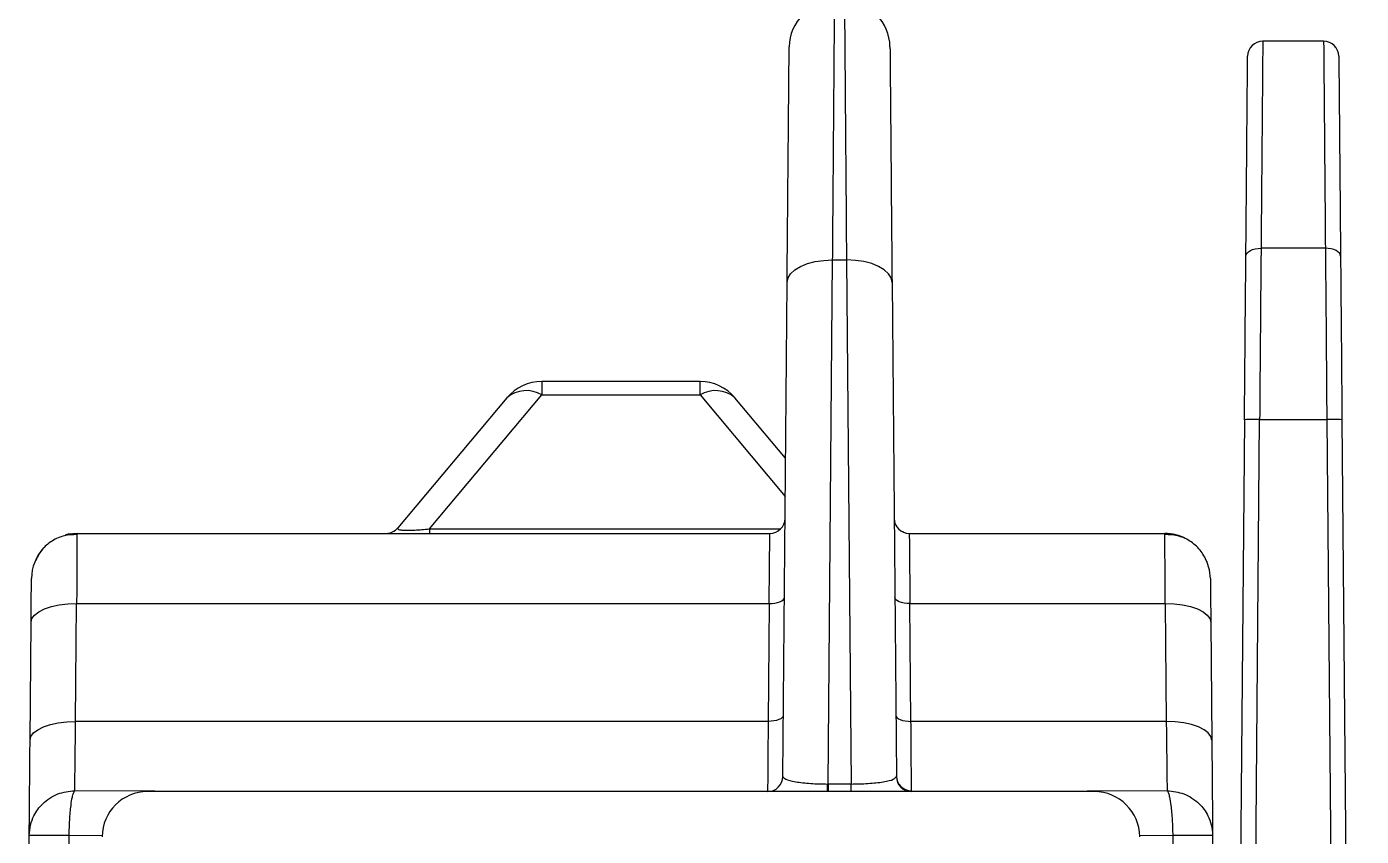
# Model space of a CAD drawing. Header units: inches. Extents: x 897.4 to 914.4, y -8.5 to 2.5.
# Drawn here: x 907.188 to 908.053, y -4.565 to -4.04 of the extents above; entities that cross this region are included whole.
import ezdxf

# ---------------------------------------------------------------- set-up
doc = ezdxf.new("R2010")
doc.units = ezdxf.units.IN
doc.header["$LTSCALE"] = 4
doc.header["$MEASUREMENT"] = 0
doc.layers.get('0').update_dxf_attribs({"linetype": 'CONTINUOUS'})

msp = doc.modelspace()

# ---------------------------------------------------------------- linework, layer by layer
for p, q in [((908.02882, -4.04934), (907.98939, -4.04934)), ((908.02995, -4.18351), (907.98826, -4.18351)), ((907.70756, -4.53064), (907.71052, -4.19107)), ((907.71052, -4.19107), (907.7195, -4.19107)), ((907.7195, -4.19107), (907.72246, -4.53064)), ((907.6782, -4.52581), (907.681, -4.20558)), ((907.74903, -4.20558), (907.75182, -4.52581)), ((907.522, -4.26981), (907.522, -4.27846)), ((907.62456, -4.26981), (907.522, -4.26981)), ((907.62456, -4.27846), (907.62456, -4.26981)), ((907.49938, -4.28036), (907.42859, -4.36472)), ((907.44909, -4.36536), (907.522, -4.27846)), ((907.522, -4.27846), (907.62456, -4.27846)), ((907.62456, -4.27846), (907.67979, -4.34428)), ((907.68, -4.31948), (907.64718, -4.28036)), ((907.97749, -4.29457), (907.97101, -5.03758)), ((907.98071, -5.05311), (907.98733, -4.29448)), ((907.98733, -4.29448), (908.03088, -4.29448)), ((908.03088, -4.29448), (908.04149, -5.51037)), ((908.04072, -4.29457), (908.05325, -5.73021)), ((907.22066, -4.36824), (907.22065, -4.36967)), ((907.22066, -4.36824), (907.66982, -4.36824)), ((907.44909, -4.36536), (907.44909, -4.36824)), ((907.44909, -4.36536), (907.67673, -4.36536)), ((907.7566, -4.36756), (907.75606, -4.36725)), ((907.7602, -4.36824), (907.9259, -4.36824)), ((907.21975, -4.4901), (907.22041, -4.4137)), ((907.22041, -4.4137), (907.66938, -4.4137)), ((907.66938, -4.4137), (907.66871, -4.4901)), ((907.76131, -4.4901), (907.76065, -4.4137)), ((907.76065, -4.4137), (907.92615, -4.4137)), ((907.92615, -4.4137), (907.92681, -4.4901)), ((907.19022, -4.50232), (907.19089, -4.42592)), ((907.95567, -4.42592), (907.95634, -4.50232)), ((907.66871, -4.4901), (907.21975, -4.4901)), ((907.92681, -4.4901), (907.76131, -4.4901)), ((907.70717, -4.53064), (907.70756, -4.53064)), ((907.70756, -4.53064), (907.70756, -4.53556)), ((907.72246, -4.53064), (907.70756, -4.53064)), ((907.72246, -4.53556), (907.72246, -4.53064)), ((907.32299, -4.53556), (907.21921, -4.53499)), ((907.88011, -4.53556), (907.26644, -4.53556)), ((907.92735, -4.53499), (907.82357, -4.53556)), ((907.18804, -4.7521), (907.18968, -4.56405)), ((907.2139, -4.7521), (907.21554, -4.56405)), ((907.23709, -4.56421), (907.21554, -4.56405)), ((907.93101, -4.56405), (907.90947, -4.56421)), ((907.93101, -4.56405), (907.93265, -4.7521)), ((907.95688, -4.56405), (907.95852, -4.7521))]:
    msp.add_line(p, q)
at = {"flags": 128}
for points in [[(907.97842, -4.18864), (907.97861, -4.18762), (907.97918, -4.18665), (907.98009, -4.18576), (907.98131, -4.18498), (907.9828, -4.18435), (907.9845, -4.18388), (907.98634, -4.18359), (907.98826, -4.18351)], [(908.0398, -4.18864), (908.0396, -4.18762), (908.03903, -4.18665), (908.03812, -4.18576), (908.0369, -4.18498), (908.03541, -4.18435), (908.03371, -4.18388), (908.03187, -4.18359), (908.02995, -4.18351)], [(907.681, -4.20558), (907.68159, -4.20271), (907.68328, -4.19997), (907.68602, -4.19744), (907.68969, -4.19524), (907.69416, -4.19344), (907.69925, -4.19212), (907.70478, -4.19132), (907.71052, -4.19107)], [(907.74903, -4.20558), (907.74844, -4.20271), (907.74674, -4.19997), (907.744, -4.19744), (907.74033, -4.19524), (907.73586, -4.19344), (907.73077, -4.19212), (907.72524, -4.19132), (907.7195, -4.19107)], [(907.22066, -4.36824), (907.21493, -4.3688), (907.21309, -4.36923)], [(907.95542, -4.39751), (907.95481, -4.39179), (907.95318, -4.38648)], [(907.66938, -4.4137), (907.67129, -4.41364), (907.67313, -4.41341), (907.67483, -4.41304), (907.67632, -4.41254), (907.67755, -4.41192), (907.67846, -4.41121), (907.67902, -4.41044), (907.67922, -4.40963)], [(907.76065, -4.4137), (907.75873, -4.41364), (907.75689, -4.41341), (907.75519, -4.41304), (907.7537, -4.41254), (907.75248, -4.41192), (907.75157, -4.41121), (907.751, -4.41044), (907.75081, -4.40963)], [(907.19089, -4.42592), (907.19147, -4.4235), (907.19316, -4.42118), (907.1959, -4.41905), (907.19957, -4.41719), (907.20404, -4.41568), (907.20914, -4.41457), (907.21467, -4.4139), (907.22041, -4.4137)], [(907.92615, -4.4137), (907.93189, -4.4139), (907.93742, -4.41457), (907.94252, -4.41568), (907.94699, -4.41719), (907.95066, -4.41905), (907.95339, -4.42118), (907.95509, -4.4235), (907.95567, -4.42592)], [(907.19022, -4.50232), (907.19081, -4.4999), (907.1925, -4.49758), (907.19523, -4.49545), (907.19891, -4.49359), (907.20338, -4.49208), (907.20847, -4.49096), (907.214, -4.4903), (907.21975, -4.4901)], [(907.67855, -4.48603), (907.67836, -4.48683), (907.67779, -4.48761), (907.67688, -4.48832), (907.67566, -4.48894), (907.67417, -4.48944), (907.67247, -4.48981), (907.67062, -4.49003), (907.66871, -4.4901)], [(907.75147, -4.48603), (907.75167, -4.48683), (907.75223, -4.48761), (907.75314, -4.48832), (907.75437, -4.48894), (907.75586, -4.48944), (907.75756, -4.48981), (907.7594, -4.49003), (907.76131, -4.4901)], [(907.95634, -4.50232), (907.95575, -4.4999), (907.95406, -4.49758), (907.95133, -4.49545), (907.94765, -4.49359), (907.94318, -4.49208), (907.93809, -4.49096), (907.93256, -4.4903), (907.92681, -4.4901)]]:
    msp.add_lwpolyline(points, dxfattribs=at)
for centre, radius, start, end in [((907.71186, -4.05328), 0.02953, 90, 179.5), ((907.71817, -4.05328), 0.02953, 0.5, 90), ((907.98939, -4.05918), 0.00984, 90, 179.5), ((908.02882, -4.05918), 0.00984, 0.5, 90), ((907.522, -4.29934), 0.02953, 90, 140), ((907.62456, -4.29934), 0.02953, 40, 90), ((907.51202, -4.29524), 0.01952, 59.25163, 130.3471), ((907.63454, -4.29524), 0.01952, 49.65194, 120.74921), ((907.98364, -4.43554), 0.14111, 88.50123, 92.49856), ((908.03457, -4.43554), 0.14111, 87.50144, 91.49877), ((907.66982, -4.3584), 0.00984, 270, 359.5), ((907.7602, -4.3584), 0.00984, 180.5, 270), ((907.42105, -4.3584), 0.00984, 270, 320), ((907.9259, -4.39777), 0.02953, 61.95492, 90), ((907.22066, -4.39777), 0.02953, 137.15166, 179.5), ((907.66836, -4.52572), 0.00984, 270, 359.5), ((907.64554, -4.53149), 0.06164, 356.21104, 0.78752), ((907.76162, -4.52519), 0.00981, 180.70594, 270.21279), ((907.76166, -4.52572), 0.00984, 180.5, 270), ((907.26644, -4.56509), 0.02953, 90, 179.5), ((907.88011, -4.56509), 0.02953, 0.5, 90), ((907.20261, -5.36443), 0.80049, 89.07433, 90.92567), ((907.94395, -5.36446), 0.80051, 89.07436, 90.92564)]:
    msp.add_arc(centre, radius, start, end)
for points, knots in [([(907.71052, -4.19107), (907.71063, -4.17762), (907.71084, -4.15103), (907.71111, -4.11658), (907.71134, -4.08725), (907.71153, -4.06354), (907.71167, -4.04537), (907.71178, -4.03279), (907.71184, -4.02514), (907.71185, -4.02421), (907.71186, -4.02375)], [0, 0, 0, 0, 0.136212, 0.269222, 0.399029, 0.525631, 0.64903, 0.769224, 0.886214, 1, 1, 1, 1]), ([(907.71817, -4.02375), (907.71817, -4.02421), (907.71818, -4.02514), (907.71825, -4.03279), (907.71835, -4.04537), (907.7185, -4.06354), (907.71868, -4.08725), (907.71891, -4.11658), (907.71918, -4.15103), (907.71939, -4.17762), (907.7195, -4.19107)], [0, 0, 0, 0, 0.113786, 0.230776, 0.35097, 0.474369, 0.600971, 0.730778, 0.863788, 1, 1, 1, 1]), ([(907.681, -4.20558), (907.68109, -4.19449), (907.68129, -4.17231), (907.68155, -4.14248), (907.68178, -4.11576), (907.68198, -4.09314), (907.68214, -4.07511), (907.68225, -4.06241), (907.68232, -4.05446), (907.68233, -4.0535), (907.68233, -4.05302)], [0, 0, 0, 0, 0.122809, 0.245651, 0.372795, 0.500004, 0.627146, 0.754354, 0.877161, 1, 1, 1, 1]), ([(907.74769, -4.05302), (907.7477, -4.0535), (907.74771, -4.05446), (907.74778, -4.06241), (907.74789, -4.07511), (907.74804, -4.09313), (907.74824, -4.11575), (907.74847, -4.14247), (907.74873, -4.17231), (907.74893, -4.19449), (907.74903, -4.20558)], [0, 0, 0, 0, 0.122806, 0.245646, 0.372787, 0.499996, 0.627139, 0.754349, 0.877158, 1, 1, 1, 1]), ([(907.98939, -4.04934), (907.98939, -4.04971), (907.98938, -4.05046), (907.98932, -4.05663), (907.98923, -4.06675), (907.98911, -4.08133), (907.98895, -4.10033), (907.98876, -4.12382), (907.98853, -4.15139), (907.98835, -4.17272), (907.98826, -4.18351)], [0, 0, 0, 0, 0.114605, 0.23218, 0.352726, 0.476241, 0.602727, 0.732182, 0.864606, 1, 1, 1, 1]), ([(908.02882, -4.04934), (908.02883, -4.04971), (908.02883, -4.05046), (908.02889, -4.05663), (908.02898, -4.06675), (908.0291, -4.08133), (908.02926, -4.10033), (908.02946, -4.12382), (908.02968, -4.15139), (908.02986, -4.17272), (908.02995, -4.18351)], [0, 0, 0, 0, 0.114605, 0.23218, 0.352726, 0.476241, 0.602727, 0.732182, 0.864606, 1, 1, 1, 1]), ([(907.97842, -4.18864), (907.9785, -4.17916), (907.97866, -4.16019), (907.97889, -4.1348), (907.97908, -4.11214), (907.97925, -4.093), (907.97938, -4.07777), (907.97948, -4.06704), (907.97954, -4.06032), (907.97954, -4.05951), (907.97955, -4.0591)], [0, 0, 0, 0, 0.122952, 0.245941, 0.372934, 0.500004, 0.626997, 0.754065, 0.877014, 1, 1, 1, 1]), ([(908.03867, -4.0591), (908.03867, -4.05951), (908.03868, -4.06032), (908.03873, -4.06703), (908.03883, -4.07777), (908.03896, -4.09299), (908.03913, -4.11213), (908.03933, -4.1348), (908.03955, -4.16019), (908.03971, -4.17915), (908.0398, -4.18864)], [0, 0, 0, 0, 0.1229487, 0.2459349, 0.3729272, 0.4999953, 0.6269886, 0.7540583, 0.8770101, 1, 1, 1, 1]), ([(907.98826, -4.18351), (907.98818, -4.19199), (907.98803, -4.20895), (907.9878, -4.2366), (907.98756, -4.26521), (907.98741, -4.28473), (907.98733, -4.29448)], [0, 0, 0, 0, 0.25, 0.5, 0.75, 1, 1, 1, 1]), ([(908.02995, -4.18351), (908.03003, -4.19199), (908.03019, -4.20895), (908.03042, -4.2366), (908.03065, -4.26521), (908.0308, -4.28473), (908.03088, -4.29448)], [0, 0, 0, 0, 0.2500003, 0.4999999, 0.7500003, 1, 1, 1, 1]), ([(907.97749, -4.29457), (907.97757, -4.28526), (907.97774, -4.26663), (907.97797, -4.23932), (907.9782, -4.21292), (907.97835, -4.19673), (907.97842, -4.18864)], [0, 0, 0, 0, 0.249952, 0.5, 0.749952, 1, 1, 1, 1]), ([(908.0398, -4.18864), (908.03987, -4.19673), (908.04001, -4.21292), (908.04024, -4.23931), (908.04048, -4.26662), (908.04064, -4.28525), (908.04072, -4.29457)], [0, 0, 0, 0, 0.24995, 0.499998, 0.74995, 1, 1, 1, 1]), ([(907.22066, -4.36904), (907.21793, -4.36913), (907.2123, -4.36932), (907.20431, -4.37286), (907.1974, -4.37866), (907.19464, -4.38405), (907.19328, -4.38671)], [0, 0, 0, 0, 0.236874, 0.489137, 0.747278, 1, 1, 1, 1]), ([(907.42859, -4.36472), (907.4285, -4.36509), (907.42837, -4.36561), (907.43057, -4.36604), (907.43288, -4.36621), (907.43599, -4.36622), (907.43982, -4.36607), (907.44429, -4.36579), (907.44743, -4.36551), (907.44909, -4.36536)], [0, 0, 0, 0, 0.288814, 0.410372, 0.521396, 0.630315, 0.742879, 0.864632, 1, 1, 1, 1]), ([(907.66938, -4.4137), (907.66944, -4.40663), (907.66958, -4.39289), (907.66971, -4.37856), (907.6698, -4.36979), (907.66982, -4.36874), (907.66982, -4.36824)], [0, 0, 0, 0, 0.272926, 0.530581, 0.772946, 1, 1, 1, 1]), ([(907.7602, -4.36824), (907.76021, -4.36874), (907.76022, -4.36979), (907.76031, -4.37856), (907.76045, -4.39289), (907.76058, -4.40663), (907.76065, -4.4137)], [0, 0, 0, 0, 0.227054, 0.469419, 0.727074, 1, 1, 1, 1]), ([(907.92615, -4.4137), (907.92611, -4.40663), (907.92603, -4.39289), (907.92596, -4.37856), (907.92591, -4.36979), (907.9259, -4.36874), (907.9259, -4.36824)], [0, 0, 0, 0, 0.272923, 0.530577, 0.772943, 1, 1, 1, 1]), ([(907.95328, -4.38671), (907.95191, -4.38405), (907.94916, -4.37866), (907.94225, -4.37286), (907.93426, -4.36932), (907.92863, -4.36913), (907.9259, -4.36904)], [0, 0, 0, 0, 0.2527253, 0.51086, 0.7631269, 1, 1, 1, 1]), ([(907.22065, -4.36967), (907.22065, -4.36995), (907.22064, -4.37092), (907.2206, -4.3787), (907.22052, -4.39286), (907.22045, -4.40662), (907.22041, -4.4137)], [0, 0, 0, 0, 0.116842, 0.393768, 0.68816, 1, 1, 1, 1]), ([(907.19089, -4.42592), (907.19092, -4.42195), (907.19099, -4.41383), (907.19107, -4.4047), (907.19112, -4.39863), (907.19113, -4.39788), (907.19113, -4.39751)], [0, 0, 0, 0, 0.244909, 0.500008, 0.7551, 1, 1, 1, 1]), ([(907.95542, -4.39751), (907.95543, -4.39788), (907.95543, -4.39863), (907.95549, -4.4047), (907.95557, -4.41383), (907.95564, -4.42195), (907.95567, -4.42592)], [0, 0, 0, 0, 0.2449, 0.499992, 0.755091, 1, 1, 1, 1]), ([(907.21921, -4.53499), (907.21922, -4.53387), (907.21925, -4.53155), (907.21936, -4.52239), (907.21952, -4.5088), (907.21967, -4.49645), (907.21975, -4.4901)], [0, 0, 0, 0, 0.226727, 0.468978, 0.726741, 1, 1, 1, 1]), ([(907.66871, -4.4901), (907.66866, -4.49717), (907.66855, -4.51091), (907.66844, -4.52525), (907.66837, -4.53401), (907.66837, -4.53506), (907.66836, -4.53556)], [0, 0, 0, 0, 0.272923, 0.530576, 0.772942, 1, 1, 1, 1]), ([(907.76166, -4.53499), (907.76165, -4.53387), (907.76163, -4.53155), (907.76156, -4.52238), (907.76146, -4.5088), (907.76136, -4.49645), (907.76131, -4.4901)], [0, 0, 0, 0, 0.226733, 0.468983, 0.726747, 1, 1, 1, 1]), ([(907.92681, -4.4901), (907.92689, -4.49645), (907.92703, -4.5088), (907.9272, -4.52239), (907.92731, -4.53155), (907.92734, -4.53387), (907.92735, -4.53499)], [0, 0, 0, 0, 0.2732585, 0.5310219, 0.7732729, 1, 1, 1, 1]), ([(907.18968, -4.56405), (907.1897, -4.56233), (907.18973, -4.55882), (907.18985, -4.54507), (907.19001, -4.52625), (907.19015, -4.51021), (907.19022, -4.50232)], [0, 0, 0, 0, 0.245936, 0.499996, 0.754058, 1, 1, 1, 1]), ([(907.95634, -4.50232), (907.95641, -4.51021), (907.95655, -4.52625), (907.95671, -4.54507), (907.95683, -4.55882), (907.95686, -4.56233), (907.95688, -4.56405)], [0, 0, 0, 0, 0.245942, 0.500004, 0.754064, 1, 1, 1, 1]), ([(907.6782, -4.52581), (907.67858, -4.52641), (907.67934, -4.52763), (907.68477, -4.52902), (907.69095, -4.52985), (907.69611, -4.53028), (907.70157, -4.53058), (907.70534, -4.53062), (907.70717, -4.53064)], [0, 0, 0, 0, 0.264829, 0.535936, 0.663367, 0.782053, 0.893615, 1, 1, 1, 1]), ([(907.72246, -4.53064), (907.72432, -4.53062), (907.72812, -4.53059), (907.73365, -4.5303), (907.73888, -4.52987), (907.74515, -4.52904), (907.75066, -4.52765), (907.75144, -4.52641), (907.75182, -4.52581)], [0, 0, 0, 0, 0.106504, 0.2180328, 0.3365874, 0.4638398, 0.7351332, 1, 1, 1, 1]), ([(907.18968, -4.56405), (907.18987, -4.56169), (907.19022, -4.55726), (907.193, -4.55008), (907.19732, -4.54409), (907.20293, -4.53963), (907.20977, -4.53599), (907.21547, -4.53539), (907.21921, -4.53499)], [0, 0, 0, 0, 0.155196, 0.290421, 0.500158, 0.630715, 0.757649, 1, 1, 1, 1]), ([(907.21554, -4.56405), (907.21564, -4.56063), (907.21584, -4.55354), (907.21667, -4.54486), (907.21751, -4.53941), (907.21837, -4.53621), (907.21891, -4.53542), (907.21921, -4.53499)], [0, 0, 0, 0, 0.241343, 0.499282, 0.69957, 0.837358, 1, 1, 1, 1]), ([(907.92735, -4.53499), (907.92764, -4.53542), (907.92819, -4.53621), (907.92905, -4.53941), (907.92989, -4.54486), (907.93072, -4.55354), (907.93092, -4.56063), (907.93101, -4.56405)], [0, 0, 0, 0, 0.162612, 0.300397, 0.500718, 0.758657, 1, 1, 1, 1]), ([(907.92735, -4.53499), (907.93109, -4.53539), (907.93679, -4.53599), (907.94362, -4.53963), (907.94924, -4.54409), (907.95356, -4.55008), (907.95634, -4.55726), (907.95669, -4.56169), (907.95688, -4.56405)], [0, 0, 0, 0, 0.242365, 0.369296, 0.499839, 0.709601, 0.844821, 1, 1, 1, 1])]:
    msp.add_open_spline(points, degree=3, knots=knots)

doc.saveas('drawing.dxf')
